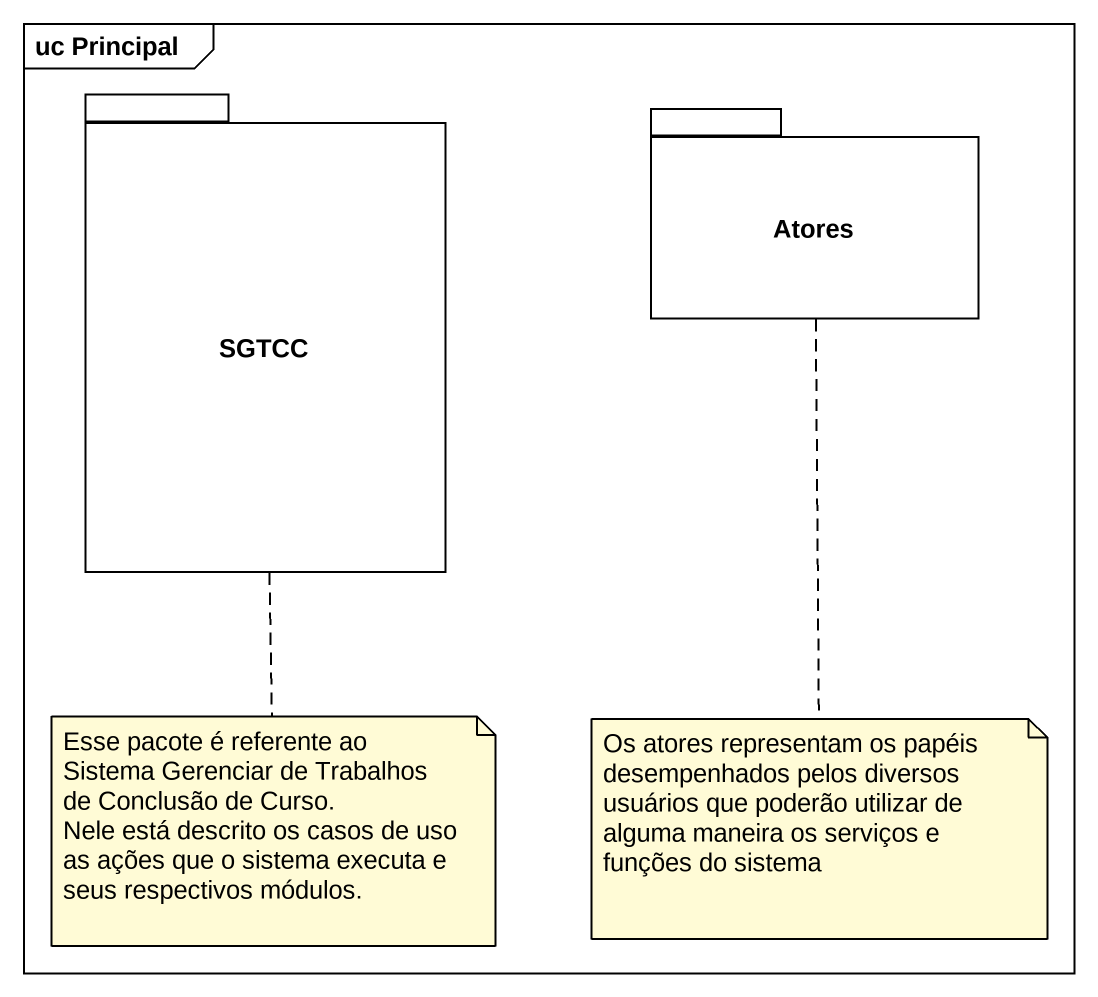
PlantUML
@startuml
mainframe uc Principal
package SGTCC {
}
package Atores {
}
note bottom of SGTCC
  Esse pacote é referente ao Sistema Gerenciar de Trabalhos de Conclusão de Curso.
  Nele está descrito os casos de uso as ações que o sistema executa e seus respectivos módulos.
end note
note bottom of Atores : Os atores representam os papéis desempenhados pelos diversos usuários que poderão utilizar de alguma maneira os serviços e funções do sistema
@enduml
